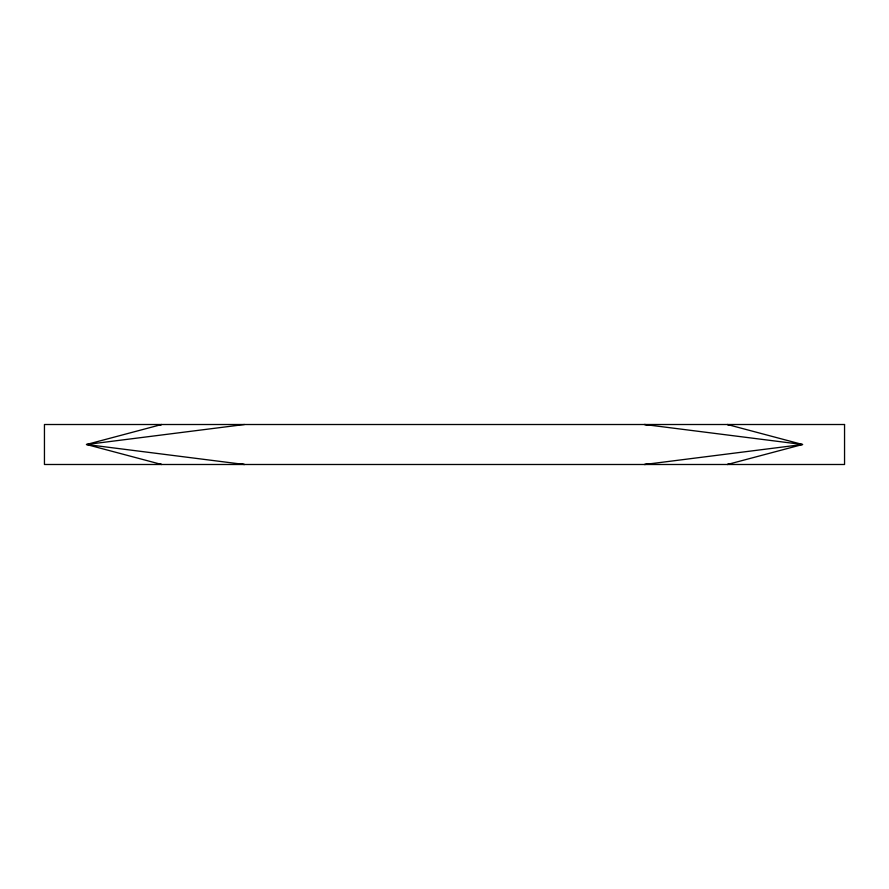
<?xml version="1.0" encoding="UTF-8"?>
<svg xmlns="http://www.w3.org/2000/svg" width="889" height="889" viewBox="0 0 889 889"><rect width="100%" height="100%" fill="white"/><g stroke="black" fill="none" stroke-linecap="round" stroke-linejoin="round"><path stroke-width="1.33" d="M730.036 463.78L727.38 464.491L802.556 444.5L727.38 424.509L730.036 425.22M158.975 425.209L161.62 424.509L86.489 444.5L161.62 464.491L158.975 463.791M651.37 463.625L644.525 464.491L802.556 444.5L644.525 424.509L651.37 425.375M244.475 424.509L86.489 444.5L244.475 464.491L237.585 463.625M844.55 424.509L44.45 424.509L44.45 464.491L844.55 464.491L844.55 424.509"/></g></svg>
